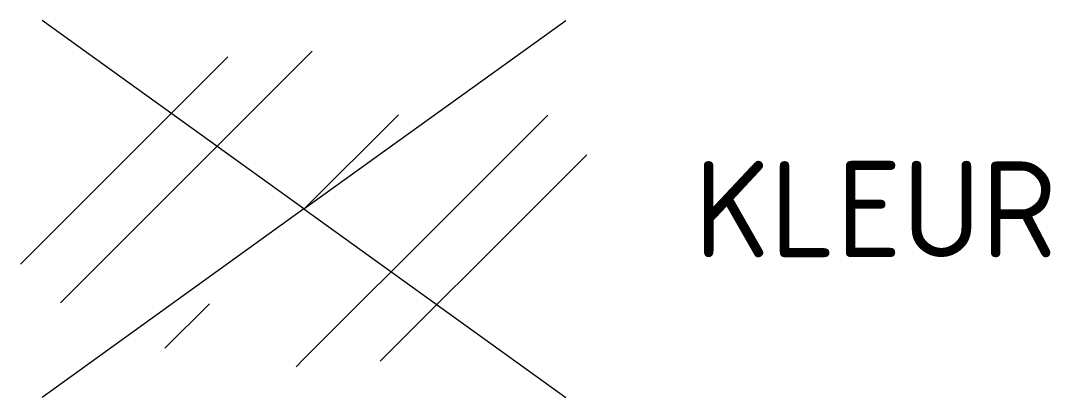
# Model space of a CAD drawing. Extents: x -5.3 to 14, y -3.5 to 3.5.
import ezdxf
from ezdxf.enums import TextEntityAlignment as Align

# ---------------------------------------------------------------- set-up
doc = ezdxf.new("R2010")
doc.units = 0
doc.header["$LTSCALE"] = 0.2
doc.styles.add('NLCS-ISO', font='NLCS-ISO.ttf')

msp = doc.modelspace()

# ---------------------------------------------------------------- linework, layer by layer
for p, q in [((0, 0), (-4.895, 3.524)), ((0, 0), (4.895, 3.524)), ((0, 2.796), (0.155, 2.952)), ((-4.271, -0.004), (-1.421, 2.847)), ((-2.8, -0.004), (0, 2.796)), ((0, -0.004), (1.768, 1.764)), ((2.8, -0.004), (4.56, 1.756)), ((4.271, -0.004), (5.288, 1.013)), ((-5.298, -1.031), (-4.271, -0.004)), ((0, 0), (-4.895, -3.524)), ((-4.549, -1.753), (-2.8, -0.004)), ((0, 0), (4.895, -3.524)), ((0, -2.804), (2.8, -0.004)), ((1.427, -2.848), (4.271, -0.004)), ((-2.601, -2.605), (-1.768, -1.772)), ((-0.148, -2.952), (0, -2.804))]:
    msp.add_line(p, q)

# ---------------------------------------------------------------- texts
at = {"style": 'NLCS-ISO'}
msp.add_attdef('KLEUR', text='', height=1.8, dxfattribs=at).set_placement((7.295, -0.004), align=Align.MIDDLE_LEFT)

doc.saveas('drawing.dxf')
